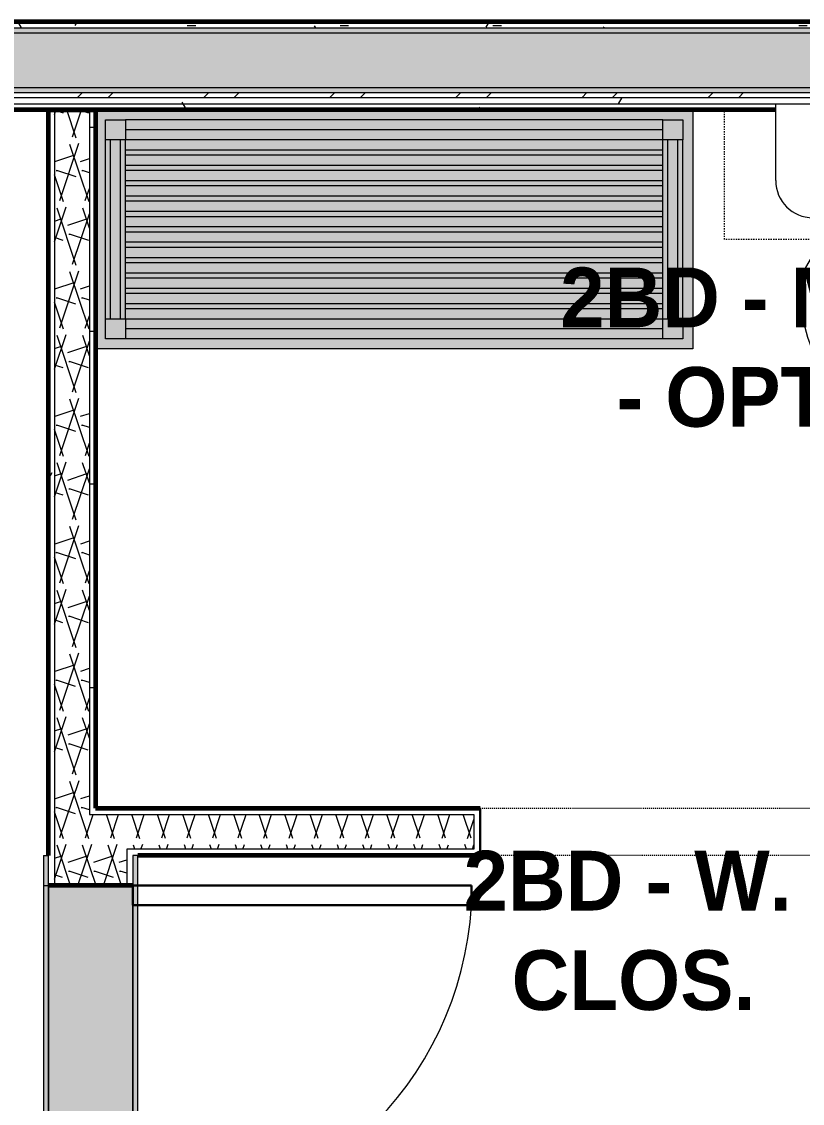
# Model space of a CAD drawing. Header units: inches. Extents: x -4110 to -1807, y 9775 to 11251.
# Drawn here: x -3662.1 to -3583.6, y 10244.3 to 10353 of the extents above; entities that cross this region are included whole.
import ezdxf

# ---------------------------------------------------------------- set-up
doc = ezdxf.new("R2010")
doc.units = ezdxf.units.IN
doc.header["$MEASUREMENT"] = 0
doc.linetypes.add('Dash', pattern=[0.25, 0.125, -0.125])
doc.linetypes.add('Overhead', pattern=[0.15625, 0.09375, -0.0625])
for name, color, linetype, lineweight in [('0-1', 7, 'Continuous', 5), ('0-2', 7, 'Continuous', 9), ('A-AREA-IDEN', 2, 'Continuous', 9), ('A-DETL-MEDM-1', 50, 'Continuous', 30), ('A-DETL-MEDM-2', 33, 'Overhead', 9), ('A-DOOR-3', 7, 'Continuous', 9), ('A-DOOR-4', 50, 'Continuous', 30), ('A-DOOR-FRAM-1', 31, 'Continuous', 18), ('A-DOOR-FRAM-2', 7, 'Continuous', 9), ('A-WALL', 113, 'Continuous', 18), ('A-WALL-5', 250, 'Continuous', 60), ('A-WALL-6', 10, 'Continuous', 18), ('A-WALL-PATT-1', 7, 'Continuous', 9), ('A-WALL-PATT-2', 253, 'Continuous', 9), ('A-WALL-PATT-4', 111, 'Continuous', 9), ('I-WALL-1', 8, 'Continuous', 5), ('I-WALL-2', 250, 'Continuous', 60), ('I-WALL-3', 10, 'Continuous', 18), ('I-WALL-4', 2, 'Continuous', 5), ('I-WALL-5', 2, 'Continuous', 60), ('P-SANR-FIXT-2', 7, 'Continuous', 9), ('Q-CASE-1', 7, 'Continuous', 9), ('Q-CASE-3', 90, 'Continuous', 9), ('Q-CASE-4', 127, 'Continuous', 9), ('Q-CASE-5', 7, 'Dash', 9)]:
    doc.layers.add(name, color=color, linetype=linetype, lineweight=lineweight)
doc.styles.add('Century Gothic_B', font='GOTHICB.TTF', dxfattribs={"height": 6})
pattern_1 = [(0, (0, 0), (20.48, 5.12), [0.845, -14.515, 0.845, -14.515, -81.92]), (0, (0, 0), (20.48, 5.12), [-30.72, 0.845, -29.875, 0.845, -14.515, -35.84]), (0, (0, 0), (20.48, 5.12), [-76.8, 0.845, -9.395, 0.845, -24.755]), (120, (7.68, 2.56), (-14.67405, 15.1762003), [0.845, -14.515, 0.845, -14.515, -81.92]), (120, (7.68, 2.56), (-14.67405, 15.1762003), [-30.72, 0.845, -29.875, 0.845, -14.515, -35.84]), (120, (7.68, 2.56), (-14.67405, 15.1762003), [-76.8, 0.845, -9.395, 0.845, -24.755]), (240, (10.24, 12.8), (-5.80595, -20.2962003), [0.845, -14.515, 0.845, -14.515, -81.92]), (240, (10.24, 12.8), (-5.80595, -20.2962003), [-30.72, 0.845, -29.875, 0.845, -14.515, -35.84]), (240, (10.24, 12.8), (-5.80595, -20.2962003), [-76.8, 0.845, -9.395, 0.845, -24.755])]
pattern_2 = [(161.57, (0.32, 0.32), (-2.560496185, -0.000537386), [0, -18.214, 2.022, 0]), (18.43, (-0.32, 0.32), (-2.560496185, 0.000537386), [0, -18.214, 2.022, 0]), (108.43, (0.32, 0.32), (1.27922091, -6.400876726), [6.07, -14.166]), (71.57, (-0.32, 0.32), (1.27922091, 6.400876726), [6.07, -14.166])]

# ---------------------------------------------------------------- blocks, each defined once
blk = doc.blocks.new('Door-Opening - CLEAR OPENING - 34_ x 80_-3928451-ENLARGED RCP - 1ST FLOOR PLAN - WEST')
at = {"layer": 'A-DETL-MEDM-1'}
for p, q in [((-17.32, -2.38), (-17.32, 2.37)), ((16.68, 2.37), (16.68, -2.38))]:
    blk.add_line(p, q, dxfattribs=at)
at = {"layer": 'A-DETL-MEDM-2'}
for p, q in [((-17.32, 2.37), (16.68, 2.37)), ((16.68, -2.38), (-17.32, -2.38))]:
    blk.add_line(p, q, dxfattribs=at)
blk = doc.blocks.new('Toilet-Domestic-3D - Toilet-Domestic-3D-1352612-ENLARGED RCP - 1ST FLOOR PLAN - WEST')
at = {"layer": 'P-SANR-FIXT-2'}
for p, q in [((-9.98, 19.48), (9.98, 19.48)), ((-9.98, 11.75), (-9.98, 19.48)), ((9.98, 19.48), (9.98, 11.75)), ((6.25, 8.02), (-6.25, 8.02)), ((-4.86, 8.02), (-5.21, 5)), ((4.86, 8.02), (5.21, 5)), ((-3.84, 5.5), (-5.21, 5)), ((-1, 6), (-3.84, 5.5)), ((1, 6), (-1, 6)), ((3.84, 5.5), (1, 6)), ((5.21, 5), (3.84, 5.5)), ((-5.21, 5), (-6.4, 4)), ((6.4, 4), (5.21, 5)), ((-6.4, 4), (-6.97, 3)), ((6.97, 3), (6.4, 4)), ((-6.97, 3), (-7.24, 2)), ((7.24, 2), (6.97, 3)), ((-7.24, 2), (-7.41, 1)), ((7.41, 1), (7.24, 2)), ((-7.41, 1), (-7.5, 0)), ((-7.5, 0), (-7.33, -1.99)), ((7.33, -1.99), (7.5, 0)), ((7.5, 0), (7.41, 1)), ((-7.33, -1.99), (-6.79, -4)), ((6.79, -4), (7.33, -1.99)), ((-6.79, -4), (-6.06, -6)), ((6.06, -6), (6.79, -4)), ((-6.06, -6), (-5.13, -8)), ((5.13, -8), (6.06, -6)), ((-5.13, -8), (-3.74, -10)), ((3.74, -10), (5.13, -8)), ((-3.74, -10), (-2.74, -11)), ((2.74, -11), (3.74, -10)), ((-2.74, -11), (-1.87, -11.5)), ((-1.87, -11.5), (-0.5, -12)), ((0.5, -12), (1.87, -11.5)), ((1.87, -11.5), (2.74, -11)), ((-0.5, -12), (0.5, -12))]:
    blk.add_line(p, q, dxfattribs=at)
for centre, start, end in [((-6.25, 11.75), 180, 270), ((6.25, 11.75), 270, 360)]:
    blk.add_arc(centre, 3.73, start, end, dxfattribs=at)
blk = doc.blocks.new('Bath Vanity - Bath Vanity 60_-V8-ENLARGED RCP - 1ST FLOOR PLAN - WEST')
at = {"layer": 'Q-CASE-3'}
h = blk.add_hatch(color=256, dxfattribs=at)
h.paths.add_polyline_path([(30.74, 0), (30.74, 24), (-29.26, 24), (-29.26, 0), (29.74, 0)], flags=0)
h.paths.add_polyline_path([(29.74, 2), (29.74, 1), (-28.26, 1), (-28.26, 23), (29.74, 23), (29.74, 3)], flags=0)
h.paths.add_polyline_path([(27.74, 20), (-26.26, 20), (-26.26, 19.45), (27.74, 19.45)], flags=0)
h.paths.add_polyline_path([(27.74, 7.09), (27.74, 7.64), (-26.26, 7.64), (-26.26, 7.09), (25.26, 7.09)], flags=0)
h.paths.add_polyline_path([(27.74, 9.18), (-26.26, 9.18), (-26.26, 8.64), (27.74, 8.64)], flags=0)
h.paths.add_polyline_path([(27.74, 6.09), (-26.26, 6.09), (-26.26, 5.55), (27.74, 5.55)], flags=0)
h.paths.add_polyline_path([(27.74, 13.82), (-26.26, 13.82), (-26.26, 13.27), (27.74, 13.27)], flags=0)
h.paths.add_polyline_path([(27.74, 16.36), (27.74, 16.91), (-26.26, 16.91), (-26.26, 16.36), (25.26, 16.36)], flags=0)
h.paths.add_polyline_path([(27.74, 12.27), (-26.26, 12.27), (-26.26, 11.73), (27.74, 11.73)], flags=0)
h.paths.add_polyline_path([(27.74, 4), (27.74, 4.55), (-26.26, 4.55), (-26.26, 4), (25.26, 4)], flags=0)
h.paths.add_polyline_path([(27.74, 10.18), (27.74, 10.73), (-26.26, 10.73), (-26.26, 10.18), (25.26, 10.18)], flags=0)
h.paths.add_polyline_path([(27.74, 18.45), (-26.26, 18.45), (-26.26, 17.91), (27.74, 17.91)], flags=0)
h.paths.add_polyline_path([(27.74, 14.82), (27.74, 15.36), (-26.26, 15.36), (-26.26, 14.82), (25.26, 14.82)], flags=0)
h.paths.add_polyline_path([(27.74, 2), (27.74, 3), (-26.26, 3), (-26.26, 2), (25.26, 2)], flags=0)
h.paths.add_polyline_path([(27.74, 22), (-26.26, 22), (-26.26, 21), (27.74, 21)], flags=0)
at = {"layer": 'Q-CASE-4'}
h = blk.add_hatch(color=256, dxfattribs=at)
h.paths.add_polyline_path([(29.74, 2), (29.74, 3), (27.74, 3), (27.74, 1), (29.74, 1)], flags=0)
h.paths.add_polyline_path([(29.74, 21), (29.74, 23), (27.74, 23), (27.74, 21), (29.24, 21)], flags=0)
h.paths.add_polyline_path([(-26.26, 2), (-26.26, 3), (-28.26, 3), (-28.26, 1), (-26.26, 1)], flags=0)
h.paths.add_polyline_path([(-26.26, 21), (-26.26, 23), (-28.26, 23), (-28.26, 21), (-26.76, 21)], flags=0)
for points in [[(27.74, 22), (27.74, 23), (-26.26, 23), (-26.26, 22), (25.26, 22)], [(-27.76, 7.64), (-27.76, 21), (-28.26, 21), (-28.26, 3), (-27.76, 3), (-27.76, 7.09)], [(-26.76, 13.82), (-26.76, 21), (-27.76, 21), (-27.76, 3), (-26.76, 3), (-26.76, 13.27)], [(-26.26, 13.82), (-26.26, 21), (-26.76, 21), (-26.76, 3), (-26.26, 3), (-26.26, 13.27)], [(27.74, 20), (27.74, 21), (-26.26, 21), (-26.26, 20), (26.74, 20)], [(28.24, 6.09), (28.24, 21), (27.74, 21), (27.74, 3), (28.24, 3), (28.24, 5.55)], [(29.24, 7.64), (29.24, 21), (28.24, 21), (28.24, 3), (29.24, 3), (29.24, 7.09)], [(29.74, 3), (29.74, 21), (29.24, 21), (29.24, 3)], [(27.74, 18.45), (27.74, 19.45), (-26.26, 19.45), (-26.26, 18.45), (25.26, 18.45)], [(27.74, 16.91), (27.74, 17.91), (-26.26, 17.91), (-26.26, 16.91), (25.26, 16.91)], [(27.74, 15.36), (27.74, 16.36), (-26.26, 16.36), (-26.26, 15.36), (25.26, 15.36)], [(27.74, 13.82), (27.74, 14.82), (-26.26, 14.82), (-26.26, 13.82), (25.26, 13.82)], [(27.74, 12.27), (27.74, 13.27), (-26.26, 13.27), (-26.26, 12.27), (25.26, 12.27)], [(27.74, 10.73), (27.74, 11.73), (-26.26, 11.73), (-26.26, 10.73), (25.26, 10.73)], [(27.74, 9.18), (27.74, 10.18), (-26.26, 10.18), (-26.26, 9.18), (25.26, 9.18)], [(27.74, 7.64), (27.74, 8.64), (-26.26, 8.64), (-26.26, 7.64), (25.26, 7.64)], [(27.74, 7.09), (-26.26, 7.09), (-26.26, 6.09), (27.74, 6.09), (27.74, 6.87)], [(27.74, 4.55), (27.74, 5.55), (-26.26, 5.55), (-26.26, 4.55), (25.26, 4.55)], [(27.74, 3), (27.74, 4), (-26.26, 4), (-26.26, 3), (25.26, 3)], [(27.74, 2), (-26.26, 2), (-26.26, 1), (27.74, 1)]]:
    blk.add_hatch(color=256, dxfattribs=at).paths.add_polyline_path(points, flags=0)
at = {"layer": 'Q-CASE-1'}
for p, q in [((-29.26, 0), (-29.26, 24)), ((-29.26, 24), (30.74, 24)), ((-28.26, 21), (-28.26, 23)), ((-28.26, 23), (-26.26, 23)), ((-26.26, 23), (27.74, 23)), ((-26.26, 23), (-26.26, 21)), ((27.74, 21), (27.74, 23)), ((27.74, 23), (29.74, 23)), ((29.74, 23), (29.74, 21)), ((-26.26, 22), (27.74, 22)), ((-28.26, 21), (-28.26, 3)), ((-26.26, 21), (-28.26, 21)), ((-27.76, 21), (-27.76, 3)), ((-26.76, 21), (-26.76, 3)), ((27.74, 21), (-26.26, 21)), ((-26.26, 21), (-26.26, 3)), ((27.74, 21), (27.74, 3)), ((29.74, 21), (27.74, 21)), ((28.24, 21), (28.24, 3)), ((29.24, 21), (29.24, 3)), ((29.74, 21), (29.74, 3)), ((-26.26, 20), (27.74, 20)), ((27.74, 19.45), (-26.26, 19.45)), ((-26.26, 18.45), (27.74, 18.45)), ((27.74, 17.91), (-26.26, 17.91)), ((-26.26, 16.91), (27.74, 16.91)), ((27.74, 16.36), (-26.26, 16.36)), ((-26.26, 15.36), (27.74, 15.36)), ((27.74, 14.82), (-26.26, 14.82)), ((-26.26, 13.82), (27.74, 13.82)), ((27.74, 13.27), (-26.26, 13.27)), ((-26.26, 12.27), (27.74, 12.27)), ((27.74, 11.73), (-26.26, 11.73)), ((-26.26, 10.73), (27.74, 10.73)), ((27.74, 10.18), (-26.26, 10.18)), ((-26.26, 9.18), (27.74, 9.18)), ((27.74, 8.64), (-26.26, 8.64)), ((-26.26, 7.64), (27.74, 7.64)), ((27.74, 7.09), (-26.26, 7.09)), ((-26.26, 6.09), (27.74, 6.09)), ((27.74, 5.55), (-26.26, 5.55)), ((-26.26, 4.55), (27.74, 4.55)), ((27.74, 4), (-26.26, 4)), ((-28.26, 1), (-28.26, 3)), ((-28.26, 3), (-26.26, 3)), ((-26.26, 3), (27.74, 3)), ((-26.26, 3), (-26.26, 1)), ((27.74, 1), (27.74, 3)), ((27.74, 3), (29.74, 3)), ((29.74, 3), (29.74, 1)), ((-26.26, 2), (27.74, 2)), ((-26.26, 1), (-28.26, 1)), ((-26.26, 1), (27.74, 1)), ((29.74, 1), (27.74, 1))]:
    blk.add_line(p, q, dxfattribs=at)
blk = doc.blocks.new('300 Series Wall Hung Cabinet_326 - 30_-V9-ENLARGED RCP - 1ST FLOOR PLAN - WEST')
at = {"layer": 'Q-CASE-5'}
for p, q in [((-15, 0.19), (-15, 13.19)), ((-15, 13.19), (-5.24, 13.19)), ((4.99, 13.19), (15, 13.19)), ((15, 13.19), (15, 0.19)), ((-10.1, 0.19), (-15, 0.19)), ((15, 0.19), (9.85, 0.19))]:
    blk.add_line(p, q, dxfattribs=at)
blk = doc.blocks.new('SWING - SINGLE - FLUSH - SWING - FLUSH - 2-10 x 6-8 - PASSAGE-4152567-ENLARGED RCP - 1ST FLOOR PLAN - WEST')
at = {"layer": 'A-DOOR-FRAM-1'}
for points in [[(-20, 4.25), (-17, 4.25), (-17, 4.75), (-20, 4.75)], [(-17, 4.25), (17, 4.25), (17, 4.75), (-17, 4.75)], [(17, 4.25), (20, 4.25), (20, 4.75), (17, 4.75)], [(-20, -4.75), (-17, -4.75), (-17, -4.25), (-20, -4.25)], [(-17, -4.75), (17, -4.75), (17, -4.25), (-17, -4.25)], [(17, -4.75), (20, -4.75), (20, -4.25), (17, -4.25)]]:
    blk.add_hatch(color=256, dxfattribs=at).paths.add_polyline_path(points, flags=0)
at = {"layer": 'A-DOOR-3'}
blk.add_arc((17, -4.25), 34.07, 180, 266.6343, dxfattribs=at)
at = {"layer": 'A-DOOR-4'}
for p, q in [((15, -4.25), (15, -38.26)), ((17, -4.25), (15, -4.25)), ((17, -4.25), (17, -38.26)), ((17, -38.26), (15, -38.26))]:
    blk.add_line(p, q, dxfattribs=at)
at = {"layer": 'A-DOOR-FRAM-2'}
for p, q in [((-17, 4.75), (-20, 4.75)), ((-20, 4.75), (-20, 4.25)), ((17, 4.75), (-17, 4.75)), ((-17, 4.75), (-17, 4.25)), ((20, 4.75), (17, 4.75)), ((17, 4.75), (17, 4.25)), ((20, 4.75), (20, 4.25)), ((-20, 4.25), (-17, 4.25)), ((-17, 4.25), (17, 4.25)), ((17, 4.25), (20, 4.25)), ((-17, -4.25), (-20, -4.25)), ((-20, -4.75), (-20, -4.25)), ((17, -4.25), (-17, -4.25)), ((-17, -4.75), (-17, -4.25)), ((20, -4.25), (17, -4.25)), ((17, -4.75), (17, -4.25)), ((20, -4.75), (20, -4.25)), ((-20, -4.75), (-17, -4.75)), ((-17, -4.75), (17, -4.75)), ((17, -4.75), (20, -4.75))]:
    blk.add_line(p, q, dxfattribs=at)
blk = doc.blocks.new('CTR - 1st Phase - Unit Layouts_rvt-1-ENLARGED RCP - 1ST FLOOR PLAN - WEST')
at = {"layer": 'A-WALL-PATT-1'}
h = blk.add_hatch(dxfattribs=at)
h.set_pattern_fill('FP_1', color=256, style=0, pattern_type=2)
h.set_pattern_definition(pattern_1)
h.paths.add_polyline_path([(-3658.76, 10269.21), (-3658.76, 10344.15), (-3659.38, 10344.15), (-3659.38, 10269.21)], flags=0)
h = blk.add_hatch(dxfattribs=at)
h.set_pattern_fill('FP_1', color=256, style=0, pattern_type=2)
h.set_pattern_definition(pattern_1)
h.paths.add_polyline_path([(-3655.26, 10273.34), (-3654.63, 10273.34), (-3654.63, 10344.15), (-3655.26, 10344.15), (-3655.26, 10291.07)], flags=0)
h = blk.add_hatch(dxfattribs=at)
h.set_pattern_fill('FP_1', color=256, style=0, pattern_type=2)
h.set_pattern_definition(pattern_1)
h.paths.add_polyline_path([(-3616.63, 10271.59), (-3616.01, 10271.59), (-3616.01, 10273.96), (-3654.63, 10273.96), (-3654.62, 10273.34), (-3616.63, 10273.34)], flags=0)
h.paths.add_polyline_path([(-3582.01, 10271.59), (-3581.38, 10271.59), (-3581.38, 10273.34), (-3515.38, 10273.34), (-3515.38, 10273.96), (-3582.01, 10273.96), (-3582.01, 10273.33)], flags=0)
h = blk.add_hatch(dxfattribs=at)
h.set_pattern_fill('FP_1', color=256, style=0, pattern_type=2)
h.set_pattern_definition(pattern_1)
h.paths.add_polyline_path([(-3651.51, 10269.21), (-3616.01, 10269.21), (-3616.01, 10271.59), (-3616.63, 10271.59), (-3616.63, 10269.84), (-3651.51, 10269.84)], flags=0)
h.paths.add_polyline_path([(-3582.01, 10269.21), (-3536.23, 10269.21), (-3536.85, 10269.84), (-3581.38, 10269.84), (-3581.38, 10271.59), (-3582.01, 10271.59), (-3582.01, 10269.84)], flags=0)
h.paths.add_polyline_path([(-3525.98, 10269.21), (-3515.38, 10269.21), (-3515.38, 10269.84), (-3526.6, 10269.84)], flags=0)
at = {"layer": 'A-WALL-PATT-2'}
h = blk.add_hatch(dxfattribs=at)
h.set_pattern_fill('FP_2', color=256, style=0, pattern_type=2)
h.set_pattern_definition(pattern_2)
h.paths.add_polyline_path([(-3655.26, 10269.84), (-3655.26, 10344.15), (-3658.76, 10344.15), (-3658.76, 10269.84)], flags=0)
h = blk.add_hatch(dxfattribs=at)
h.set_pattern_fill('FP_2', color=256, style=0, pattern_type=2)
h.set_pattern_definition(pattern_2)
h.paths.add_polyline_path([(-3655.26, 10269.84), (-3616.63, 10269.84), (-3616.63, 10273.34), (-3655.26, 10273.34), (-3655.26, 10270.56)], flags=0)
h.paths.add_polyline_path([(-3514.76, 10269.84), (-3514.76, 10273.34), (-3581.38, 10273.34), (-3581.38, 10269.84), (-3515.38, 10269.84)], flags=0)
h = blk.add_hatch(dxfattribs=at)
h.set_pattern_fill('FP_2', color=256, style=0, pattern_type=2)
h.set_pattern_definition(pattern_2)
h.paths.add_polyline_path([(-3658.76, 10200.34), (-3651.51, 10200.34), (-3651.51, 10232.21), (-3658.76, 10232.21), (-3658.76, 10200.96)], flags=0)
h.paths.add_polyline_path([(-3655.26, 10266.21), (-3651.51, 10266.21), (-3651.51, 10269.84), (-3658.76, 10269.84), (-3658.76, 10266.21), (-3658.73, 10266.21)], flags=0)
at = {"layer": 'I-WALL-1'}
blk.add_hatch(color=256, dxfattribs=at).paths.add_polyline_path([(-3650.88, 10232.21), (-3650.88, 10266.21), (-3659.38, 10266.21), (-3659.38, 10232.21), (-3651.51, 10232.21)], flags=0)
at = {"layer": 'A-WALL-5'}
for p, q in [((-3659.38, 10269.21), (-3659.38, 10344.15)), ((-3659.38, 10344.15), (-3654.63, 10344.15)), ((-3654.63, 10344.15), (-3654.63, 10273.96)), ((-3654.63, 10273.96), (-3616.01, 10273.96)), ((-3616.01, 10269.21), (-3650.38, 10269.21))]:
    blk.add_line(p, q, dxfattribs=at)
at = {"layer": 'A-WALL-6'}
for p, q in [((-3658.76, 10344.15), (-3658.76, 10269.84)), ((-3655.26, 10344.15), (-3655.26, 10273.34)), ((-3655.26, 10273.34), (-3654.63, 10273.34)), ((-3654.63, 10273.34), (-3616.63, 10273.34)), ((-3616.63, 10273.34), (-3616.63, 10271.59)), ((-3616.63, 10271.59), (-3616.63, 10269.84)), ((-3658.76, 10269.84), (-3658.76, 10269.21)), ((-3616.63, 10269.84), (-3651.51, 10269.84)), ((-3651.51, 10269.84), (-3651.51, 10269.21)), ((-3658.76, 10269.21), (-3658.76, 10266.21)), ((-3651.51, 10269.21), (-3651.51, 10266.21))]:
    blk.add_line(p, q, dxfattribs=at)
at = {"layer": 'I-WALL-2'}
blk.add_line((-3650.88, 10266.21), (-3659.38, 10266.21), dxfattribs=at)
at = {"layer": 'I-WALL-3'}
for p, q in [((-3659.38, 10266.21), (-3659.38, 10232.21)), ((-3650.88, 10232.21), (-3650.88, 10266.21))]:
    blk.add_line(p, q, dxfattribs=at)
at = {"layer": '0-2'}
for name, p in [('Toilet-Domestic-3D - Toilet-Domestic-3D-1352612-ENLARGED RCP - 1ST FLOOR PLAN - WEST', (-3576.32, 10325.3)), ('Door-Opening - CLEAR OPENING - 34_ x 80_-3928451-ENLARGED RCP - 1ST FLOOR PLAN - WEST', (-3598.68, 10271.59))]:
    blk.add_blockref(name, p, dxfattribs=at)
for name, p, rotation in [('Bath Vanity - Bath Vanity 60_-V8-ENLARGED RCP - 1ST FLOOR PLAN - WEST', (-3623.89, 10344.15), 180), ('300 Series Wall Hung Cabinet_326 - 30_-V9-ENLARGED RCP - 1ST FLOOR PLAN - WEST', (-3576.44, 10344.33), 180), ('SWING - SINGLE - FLUSH - SWING - FLUSH - 2-10 x 6-8 - PASSAGE-4152567-ENLARGED RCP - 1ST FLOOR PLAN - WEST', (-3655.13, 10249.21), 90.0000000000039)]:
    blk.add_blockref(name, p, dxfattribs=dict(at, rotation=rotation))

msp = doc.modelspace()

# ---------------------------------------------------------------- hatches: boundary and pattern name
at = {"layer": 'A-WALL-PATT-4'}
h = msp.add_hatch(dxfattribs=at)
h.set_pattern_fill('FP_1', color=256, style=0, pattern_type=2)
h.set_pattern_definition(pattern_1)
h.paths.add_polyline_path([(-3622.94, 10352.4), (-3504.67, 10352.4), (-3504.67, 10353.03), (-3823.82, 10353.03), (-3823.82, 10352.4), (-3652.41, 10352.4)], flags=0)
h = msp.add_hatch(dxfattribs=at)
h.set_pattern_fill('FP_2', color=256, style=0, pattern_type=2)
h.set_pattern_definition(pattern_2)
h.paths.add_polyline_path([(-3823.82, 10346.4), (-3501.67, 10346.4), (-3501.67, 10351.9), (-3823.82, 10351.9)], flags=0)
h = msp.add_hatch(dxfattribs=at)
h.set_pattern_fill('FP_3', color=256, style=0, pattern_type=2)
h.set_pattern_definition([(45, (0, 0), (-6.335677, 6.335677), []), (45, (0, 9.6), (-6.335677, 6.335677), [])])
h.paths.add_polyline_path([(-3514.7, 10345.4), (-3501.67, 10345.4), (-3501.67, 10345.9), (-3823.82, 10345.9), (-3823.82, 10345.4), (-3514.76, 10345.4)], flags=0)
h = msp.add_hatch(dxfattribs=at)
h.set_pattern_fill('FP_1', color=256, style=0, pattern_type=2)
h.set_pattern_definition(pattern_1)
h.paths.add_polyline_path([(-3622.94, 10344.78), (-3501.67, 10344.78), (-3501.67, 10345.4), (-3823.82, 10345.4), (-3823.82, 10344.78), (-3654.63, 10344.78)], flags=0)
h = msp.add_hatch(dxfattribs=at)
h.set_pattern_fill('FP_1', color=256, style=0, pattern_type=2)
h.set_pattern_definition(pattern_1)
h.paths.add_polyline_path([(-3509.26, 10344.15), (-3501.67, 10344.15), (-3501.67, 10344.78), (-3823.82, 10344.78), (-3823.82, 10344.15), (-3586.29, 10344.15), (-3586.29, 10344.77), (-3566.34, 10344.77), (-3566.34, 10344.15), (-3514.76, 10344.15)], flags=0)
at = {"layer": 'I-WALL-4'}
for points in [[(-3823.82, 10351.9), (-3504.67, 10351.9), (-3504.67, 10352.4), (-3823.82, 10352.4)], [(-3503.5, 10345.9), (-3501.67, 10345.9), (-3501.67, 10346.4), (-3823.82, 10346.4), (-3823.82, 10345.9), (-3505.06, 10345.9)]]:
    msp.add_hatch(color=256, dxfattribs=at).paths.add_polyline_path(points, flags=0)

# ---------------------------------------------------------------- linework, layer by layer
at = {"layer": 'A-WALL'}
for p, q in [((-3823.82, 10352.4), (-3504.67, 10352.4)), ((-3823.82, 10351.9), (-3504.67, 10351.9)), ((-3823.82, 10346.4), (-3501.67, 10346.4)), ((-3823.82, 10345.9), (-3501.67, 10345.9)), ((-3823.82, 10345.4), (-3501.67, 10345.4)), ((-3823.82, 10344.78), (-3501.67, 10344.78))]:
    msp.add_line(p, q, dxfattribs=at)
at = {"layer": 'I-WALL-5'}
for p, q in [((-3823.82, 10353.03), (-3505.3, 10353.03)), ((-3586.29, 10344.15), (-3823.82, 10344.15))]:
    msp.add_line(p, q, dxfattribs=at)

# ---------------------------------------------------------------- block references
at = {"layer": '0-1'}
msp.add_blockref('CTR - 1st Phase - Unit Layouts_rvt-1-ENLARGED RCP - 1ST FLOOR PLAN - WEST', (0, 0), dxfattribs=at)

# ---------------------------------------------------------------- texts
at = {"layer": 'A-AREA-IDEN', "char_height": 6, "attachment_point": 1, "style": 'Century Gothic_B'}
for s, insert, width in [('2BD - M. BATH', (-3607.96, 10328.31), 69.084), ('- OPTION A', (-3602.3, 10318.31), 55.55), ('2BD - W.', (-3617.66, 10269.69), 41.208), ('CLOS.', (-3612.83, 10259.69), 29.492)]:
    msp.add_mtext(s, dxfattribs=dict(at, insert=insert, width=width))

doc.saveas('drawing.dxf')
